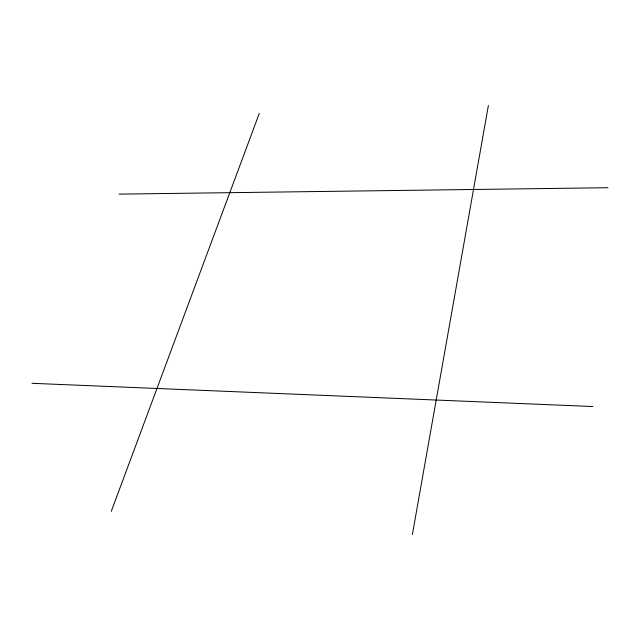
<?xml version="1.0" encoding="UTF-8"?>
<svg xmlns="http://www.w3.org/2000/svg" width="640" height="640" viewBox="0 0 640 640"><rect width="100%" height="100%" fill="white"/><g stroke="black" fill="none" stroke-linecap="round" stroke-linejoin="round"><path stroke-width="0.96" d="M412.384 534.496L488.384 105.504M111.264 511.368L259.272 113.424M119.04 194.128L608 187.72M32 383.304L592.848 406.528"/></g></svg>
